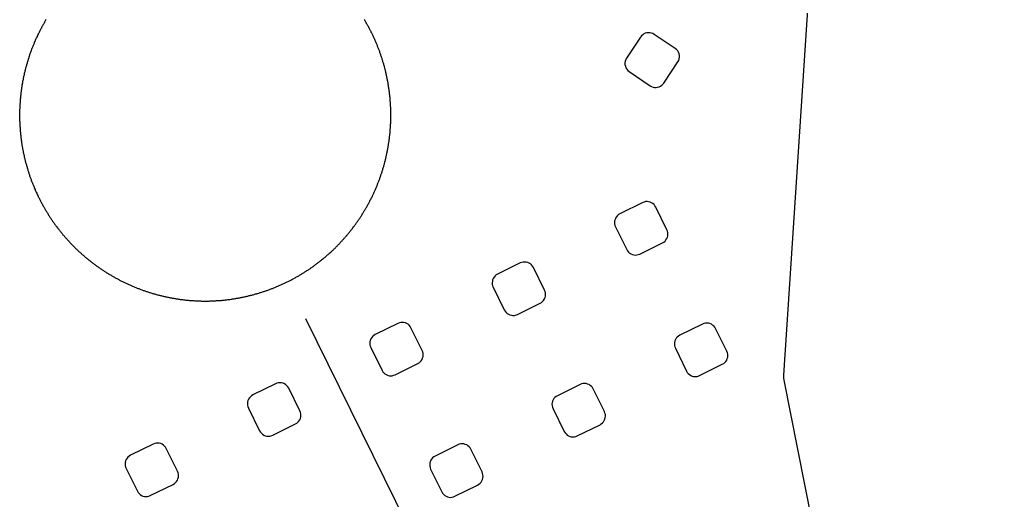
# Model space of a CAD drawing. Header units: millimetres. Extents: x -634 to 510, y -334 to 258.
# Drawn here: x 312.8 to 413.2, y -39.5 to 9.8 of the extents above; entities that cross this region are included whole.
import ezdxf

# ---------------------------------------------------------------- set-up
doc = ezdxf.new("R2010")
doc.units = ezdxf.units.MM
doc.layers.add('LED_STRIP', color=30, linetype='Continuous')
doc.layers.add('OUTLINE', color=7, linetype='Continuous')

msp = doc.modelspace()

# ---------------------------------------------------------------- linework, layer by layer
at = {"layer": 'LED_STRIP'}
msp.add_lwpolyline([(342.12, -20.85), (463.26, -266.5)], dxfattribs=at)
at = {"layer": 'OUTLINE'}
for points in [[(509.77, 241.83), (417.9, 88.88), (417.8, 88.69), (417.72, 88.49), (394.25, 19.19), (394.18, 18.94), (394.15, 18.68), (391.18, -26.66), (391.18, -26.92), (391.21, -27.18), (405.44, -98.94)], [(315.51, 9.81), (315.46, 9.74), (315.42, 9.67), (315.38, 9.6), (315.34, 9.53), (315.3, 9.45), (315.26, 9.38), (315.21, 9.31), (315.17, 9.24), (315.13, 9.16), (315.09, 9.09), (315.05, 9.02), (315.02, 8.94), (314.98, 8.87), (314.94, 8.8), (314.9, 8.72), (314.86, 8.65), (314.82, 8.57), (314.79, 8.5), (314.75, 8.43), (314.71, 8.35), (314.68, 8.28), (314.64, 8.2), (314.61, 8.13), (314.57, 8.05), (314.54, 7.98), (314.5, 7.9), (314.47, 7.82), (314.43, 7.75), (314.4, 7.67), (314.37, 7.6), (314.33, 7.52), (314.3, 7.44), (314.27, 7.37), (314.24, 7.29), (314.2, 7.21), (314.17, 7.14), (314.14, 7.06), (314.11, 6.98), (314.08, 6.9), (314.05, 6.83), (314.02, 6.75), (313.99, 6.67), (313.96, 6.59), (313.93, 6.52), (313.91, 6.44), (313.88, 6.36), (313.85, 6.28), (313.82, 6.2), (313.8, 6.12), (313.77, 6.04), (313.74, 5.97), (313.72, 5.89), (313.69, 5.81), (313.67, 5.73), (313.64, 5.65), (313.62, 5.57), (313.59, 5.49), (313.57, 5.41), (313.55, 5.33), (313.52, 5.25), (313.5, 5.17), (313.48, 5.09), (313.46, 5.01), (313.43, 4.93), (313.41, 4.85), (313.39, 4.77), (313.37, 4.69), (313.35, 4.61), (313.33, 4.53), (313.31, 4.45), (313.29, 4.37), (313.27, 4.29), (313.26, 4.2), (313.24, 4.12), (313.22, 4.04), (313.2, 3.96), (313.19, 3.88), (313.17, 3.8), (313.15, 3.72), (313.14, 3.63), (313.12, 3.55), (313.1, 3.47), (313.09, 3.39), (313.08, 3.31), (313.06, 3.23), (313.05, 3.14), (313.03, 3.06), (313.02, 2.98), (313.01, 2.9), (313, 2.82), (312.98, 2.73), (312.97, 2.65), (312.96, 2.57), (312.95, 2.49), (312.94, 2.4), (312.93, 2.32), (312.92, 2.24), (312.91, 2.16), (312.9, 2.07), (312.89, 1.99), (312.88, 1.91), (312.87, 1.83), (312.87, 1.74), (312.86, 1.66), (312.85, 1.58), (312.84, 1.49), (312.84, 1.41), (312.83, 1.33), (312.83, 1.25), (312.82, 1.16), (312.82, 1.08), (312.81, 1), (312.81, 0.91), (312.8, 0.83), (312.8, 0.75), (312.8, 0.66), (312.79, 0.58), (312.79, 0.5), (312.79, 0.42), (312.79, 0.33), (312.79, 0.25), (312.79, 0.17), (312.79, 0.08), (312.79, 0), (312.79, -0.08), (312.79, -0.17), (312.79, -0.25), (312.79, -0.33), (312.79, -0.42), (312.79, -0.5), (312.79, -0.58), (312.8, -0.66), (312.8, -0.75), (312.8, -0.83), (312.81, -0.91), (312.81, -1), (312.82, -1.08), (312.82, -1.16), (312.83, -1.25), (312.83, -1.33), (312.84, -1.41), (312.84, -1.49), (312.85, -1.58), (312.86, -1.66), (312.87, -1.74), (312.87, -1.83), (312.88, -1.91), (312.89, -1.99), (312.9, -2.07), (312.91, -2.16), (312.92, -2.24), (312.93, -2.32), (312.94, -2.4), (312.95, -2.49), (312.96, -2.57), (312.97, -2.65), (312.98, -2.73), (313, -2.82), (313.01, -2.9), (313.02, -2.98), (313.03, -3.06), (313.05, -3.14), (313.06, -3.23), (313.08, -3.31), (313.09, -3.39), (313.1, -3.47), (313.12, -3.55), (313.14, -3.63), (313.15, -3.72), (313.17, -3.8), (313.19, -3.88), (313.2, -3.96), (313.22, -4.04), (313.24, -4.12), (313.26, -4.2), (313.27, -4.29), (313.29, -4.37), (313.31, -4.45), (313.33, -4.53), (313.35, -4.61), (313.37, -4.69), (313.39, -4.77), (313.41, -4.85), (313.43, -4.93), (313.46, -5.01), (313.48, -5.09), (313.5, -5.17), (313.52, -5.25), (313.55, -5.33), (313.57, -5.41), (313.59, -5.49), (313.62, -5.57), (313.64, -5.65), (313.67, -5.73), (313.69, -5.81), (313.72, -5.89), (313.74, -5.97), (313.77, -6.04), (313.8, -6.12), (313.82, -6.2), (313.85, -6.28), (313.88, -6.36), (313.91, -6.44), (313.93, -6.52), (313.96, -6.59), (313.99, -6.67), (314.02, -6.75), (314.05, -6.83), (314.08, -6.9), (314.11, -6.98), (314.14, -7.06), (314.17, -7.14), (314.2, -7.21), (314.24, -7.29), (314.27, -7.37), (314.3, -7.44), (314.33, -7.52), (314.37, -7.6), (314.4, -7.67), (314.43, -7.75), (314.47, -7.82), (314.5, -7.9), (314.54, -7.98), (314.57, -8.05), (314.61, -8.13), (314.64, -8.2), (314.68, -8.28), (314.71, -8.35), (314.75, -8.43), (314.79, -8.5), (314.82, -8.57), (314.86, -8.65), (314.9, -8.72), (314.94, -8.8), (314.98, -8.87), (315.02, -8.94), (315.05, -9.02), (315.09, -9.09), (315.13, -9.16), (315.17, -9.24), (315.21, -9.31), (315.26, -9.38), (315.3, -9.45), (315.34, -9.52), (315.38, -9.6), (315.42, -9.67), (315.46, -9.74), (315.51, -9.81), (315.55, -9.88), (315.59, -9.95), (315.64, -10.02), (315.68, -10.09), (315.72, -10.17), (315.77, -10.24), (315.81, -10.31), (315.86, -10.38), (315.9, -10.44), (315.95, -10.51), (316, -10.58), (316.04, -10.65), (316.09, -10.72), (316.14, -10.79), (316.18, -10.86), (316.23, -10.93), (316.28, -10.99), (316.33, -11.06), (316.38, -11.13), (316.42, -11.2), (316.47, -11.26), (316.52, -11.33), (316.57, -11.4), (316.62, -11.46), (316.67, -11.53), (316.72, -11.6), (316.77, -11.66), (316.82, -11.73), (316.88, -11.79), (316.93, -11.86), (316.98, -11.92), (317.03, -11.99), (317.08, -12.05), (317.14, -12.12), (317.19, -12.18), (317.24, -12.25), (317.3, -12.31), (317.35, -12.37), (317.4, -12.44), (317.46, -12.5), (317.51, -12.56), (317.57, -12.62), (317.62, -12.69), (317.68, -12.75), (317.73, -12.81), (317.79, -12.87), (317.85, -12.93), (317.9, -12.99), (317.96, -13.05), (318.02, -13.11), (318.07, -13.17), (318.13, -13.23), (318.19, -13.29), (318.25, -13.35), (318.31, -13.41), (318.37, -13.47), (318.42, -13.53), (318.48, -13.59), (318.54, -13.65), (318.6, -13.7), (318.66, -13.76), (318.72, -13.82), (318.78, -13.88), (318.84, -13.93), (318.9, -13.99), (318.97, -14.05), (319.03, -14.1), (319.09, -14.16), (319.15, -14.21), (319.21, -14.27), (319.28, -14.32), (319.34, -14.38), (319.4, -14.43), (319.46, -14.49), (319.53, -14.54), (319.59, -14.59), (319.65, -14.65), (319.72, -14.7), (319.78, -14.75), (319.85, -14.8), (319.91, -14.86), (319.98, -14.91), (320.04, -14.96), (320.11, -15.01), (320.17, -15.06), (320.24, -15.11), (320.31, -15.16), (320.37, -15.21), (320.44, -15.26), (320.5, -15.31), (320.57, -15.36), (320.64, -15.41), (320.71, -15.46), (320.77, -15.51), (320.84, -15.56), (320.91, -15.6), (320.98, -15.65), (321.05, -15.7), (321.11, -15.75), (321.18, -15.79), (321.25, -15.84), (321.32, -15.89), (321.39, -15.93), (321.46, -15.98), (321.53, -16.02), (321.6, -16.07), (321.67, -16.11), (321.74, -16.16), (321.81, -16.2), (321.88, -16.24), (321.95, -16.29), (322.02, -16.33), (322.1, -16.37), (322.17, -16.41), (322.24, -16.46), (322.31, -16.5), (322.38, -16.54), (322.46, -16.58), (322.53, -16.62), (322.6, -16.66), (322.67, -16.7), (322.75, -16.74), (322.82, -16.78), (322.89, -16.82), (322.97, -16.86), (323.04, -16.9), (323.11, -16.94), (323.19, -16.97), (323.26, -17.01), (323.34, -17.05), (323.41, -17.09), (323.48, -17.12), (323.56, -17.16), (323.63, -17.19), (323.71, -17.23), (323.78, -17.27), (323.86, -17.3), (323.94, -17.33), (324.01, -17.37), (324.09, -17.4), (324.16, -17.44), (324.24, -17.47), (324.32, -17.5), (324.39, -17.54), (324.47, -17.57), (324.55, -17.6), (324.62, -17.63), (324.7, -17.66), (324.78, -17.69), (324.85, -17.72), (324.93, -17.75), (325.01, -17.78), (325.09, -17.81), (325.16, -17.84), (325.24, -17.87), (325.32, -17.9), (325.4, -17.93), (325.48, -17.96), (325.56, -17.98), (325.63, -18.01), (325.71, -18.04), (325.79, -18.07), (325.87, -18.09), (325.95, -18.12), (326.03, -18.14), (326.11, -18.17), (326.19, -18.19), (326.27, -18.22), (326.35, -18.24), (326.43, -18.27), (326.51, -18.29), (326.58, -18.31), (326.66, -18.33), (326.74, -18.36), (326.83, -18.38), (326.91, -18.4), (326.99, -18.42), (327.07, -18.44), (327.15, -18.46), (327.23, -18.48), (327.31, -18.5), (327.39, -18.52), (327.47, -18.54), (327.55, -18.56), (327.63, -18.58), (327.71, -18.6), (327.79, -18.62), (327.88, -18.63), (327.96, -18.65), (328.04, -18.67), (328.12, -18.68), (328.2, -18.7), (328.28, -18.72), (328.36, -18.73), (328.45, -18.75), (328.53, -18.76), (328.61, -18.77), (328.69, -18.79), (328.77, -18.8), (328.86, -18.82), (328.94, -18.83), (329.02, -18.84), (329.1, -18.85), (329.18, -18.86), (329.27, -18.88), (329.35, -18.89), (329.43, -18.9), (329.51, -18.91), (329.6, -18.92), (329.68, -18.93), (329.76, -18.94), (329.84, -18.95), (329.93, -18.95), (330.01, -18.96), (330.09, -18.97), (330.18, -18.98), (330.26, -18.98), (330.34, -18.99), (330.42, -19), (330.51, -19), (330.59, -19.01), (330.67, -19.01), (330.76, -19.02), (330.84, -19.02), (330.92, -19.03), (331, -19.03), (331.09, -19.04), (331.17, -19.04), (331.25, -19.04), (331.34, -19.04), (331.42, -19.05), (331.5, -19.05), (331.59, -19.05), (331.67, -19.05), (331.75, -19.05), (331.84, -19.05), (331.92, -19.05), (332, -19.05), (332.09, -19.05), (332.17, -19.05), (332.25, -19.05), (332.33, -19.04), (332.42, -19.04), (332.5, -19.04), (332.58, -19.04), (332.67, -19.03), (332.75, -19.03), (332.83, -19.02), (332.92, -19.02), (333, -19.01), (333.08, -19.01), (333.16, -19), (333.25, -19), (333.33, -18.99), (333.41, -18.98), (333.5, -18.98), (333.58, -18.97), (333.66, -18.96), (333.74, -18.95), (333.83, -18.95), (333.91, -18.94), (333.99, -18.93), (334.07, -18.92), (334.16, -18.91), (334.24, -18.9), (334.32, -18.89), (334.4, -18.88), (334.49, -18.86), (334.57, -18.85), (334.65, -18.84), (334.73, -18.83), (334.82, -18.82), (334.9, -18.8), (334.98, -18.79), (335.06, -18.77), (335.14, -18.76), (335.23, -18.75), (335.31, -18.73), (335.39, -18.72), (335.47, -18.7), (335.55, -18.68), (335.63, -18.67), (335.72, -18.65), (335.8, -18.63), (335.88, -18.62), (335.96, -18.6), (336.04, -18.58), (336.12, -18.56), (336.2, -18.54), (336.28, -18.52), (336.36, -18.5), (336.44, -18.48), (336.53, -18.46), (336.61, -18.44), (336.69, -18.42), (336.77, -18.4), (336.85, -18.38), (336.93, -18.36), (337.01, -18.33), (337.09, -18.31), (337.17, -18.29), (337.25, -18.27), (337.33, -18.24), (337.41, -18.22), (337.48, -18.19), (337.56, -18.17), (337.64, -18.14), (337.72, -18.12), (337.8, -18.09), (337.88, -18.07), (337.96, -18.04), (338.04, -18.01), (338.12, -17.98), (338.19, -17.96), (338.27, -17.93), (338.35, -17.9), (338.43, -17.87), (338.51, -17.84), (338.59, -17.81), (338.66, -17.78), (338.74, -17.75), (338.82, -17.72), (338.89, -17.69), (338.97, -17.66), (339.05, -17.63), (339.13, -17.6), (339.2, -17.57), (339.28, -17.54), (339.36, -17.5), (339.43, -17.47), (339.51, -17.44), (339.58, -17.4), (339.66, -17.37), (339.74, -17.33), (339.81, -17.3), (339.89, -17.27), (339.96, -17.23), (340.04, -17.19), (340.11, -17.16), (340.19, -17.12), (340.26, -17.09), (340.34, -17.05), (340.41, -17.01), (340.48, -16.97), (340.56, -16.94), (340.63, -16.9), (340.71, -16.86), (340.78, -16.82), (340.85, -16.78), (340.93, -16.74), (341, -16.7), (341.07, -16.66), (341.14, -16.62), (341.22, -16.58), (341.29, -16.54), (341.36, -16.5), (341.43, -16.46), (341.5, -16.41), (341.58, -16.37), (341.65, -16.33), (341.72, -16.29), (341.79, -16.24), (341.86, -16.2), (341.93, -16.16), (342, -16.11), (342.07, -16.07), (342.14, -16.02), (342.21, -15.98), (342.28, -15.93), (342.35, -15.89), (342.42, -15.84), (342.49, -15.79), (342.56, -15.75), (342.63, -15.7), (342.69, -15.65), (342.76, -15.6), (342.83, -15.56), (342.9, -15.51), (342.97, -15.46), (343.03, -15.41), (343.1, -15.36), (343.17, -15.31), (343.23, -15.26), (343.3, -15.21), (343.37, -15.16), (343.43, -15.11), (343.5, -15.06), (343.56, -15.01), (343.63, -14.96), (343.69, -14.91), (343.76, -14.86), (343.82, -14.8), (343.89, -14.75), (343.95, -14.7), (344.02, -14.65), (344.08, -14.59), (344.14, -14.54), (344.21, -14.49), (344.27, -14.43), (344.33, -14.38), (344.4, -14.32), (344.46, -14.27), (344.52, -14.21), (344.58, -14.16), (344.64, -14.1), (344.71, -14.05), (344.77, -13.99), (344.83, -13.93), (344.89, -13.88), (344.95, -13.82), (345.01, -13.76), (345.07, -13.7), (345.13, -13.65), (345.19, -13.59), (345.25, -13.53), (345.31, -13.47), (345.36, -13.41), (345.42, -13.35), (345.48, -13.29), (345.54, -13.23), (345.6, -13.17), (345.65, -13.11), (345.71, -13.05), (345.77, -12.99), (345.82, -12.93), (345.88, -12.87), (345.94, -12.81), (345.99, -12.75), (346.05, -12.69), (346.1, -12.62), (346.16, -12.56), (346.21, -12.5), (346.27, -12.44), (346.32, -12.37), (346.38, -12.31), (346.43, -12.25), (346.48, -12.18), (346.54, -12.12), (346.59, -12.05), (346.64, -11.99), (346.69, -11.92), (346.74, -11.86), (346.8, -11.79), (346.85, -11.73), (346.9, -11.66), (346.95, -11.6), (347, -11.53), (347.05, -11.46), (347.1, -11.4), (347.15, -11.33), (347.2, -11.26), (347.25, -11.2), (347.3, -11.13), (347.34, -11.06), (347.39, -10.99), (347.44, -10.93), (347.49, -10.86), (347.54, -10.79), (347.58, -10.72), (347.63, -10.65), (347.68, -10.58), (347.72, -10.51), (347.77, -10.44), (347.81, -10.38), (347.86, -10.31), (347.9, -10.24), (347.95, -10.17), (347.99, -10.09), (348.04, -10.02), (348.08, -9.95), (348.12, -9.88), (348.16, -9.81), (348.21, -9.74), (348.25, -9.67), (348.29, -9.6), (348.33, -9.52), (348.38, -9.45), (348.42, -9.38), (348.46, -9.31), (348.5, -9.24), (348.54, -9.16), (348.58, -9.09), (348.62, -9.02), (348.66, -8.94), (348.69, -8.87), (348.73, -8.8), (348.77, -8.72), (348.81, -8.65), (348.85, -8.57), (348.88, -8.5), (348.92, -8.43), (348.96, -8.35), (348.99, -8.28), (349.03, -8.2), (349.07, -8.13), (349.1, -8.05), (349.14, -7.98), (349.17, -7.9), (349.2, -7.82), (349.24, -7.75), (349.27, -7.67), (349.31, -7.6), (349.34, -7.52), (349.37, -7.44), (349.4, -7.37), (349.44, -7.29), (349.47, -7.21), (349.5, -7.14), (349.53, -7.06), (349.56, -6.98), (349.59, -6.9), (349.62, -6.83), (349.65, -6.75), (349.68, -6.67), (349.71, -6.59), (349.74, -6.52), (349.77, -6.44), (349.79, -6.36), (349.82, -6.28), (349.85, -6.2), (349.87, -6.12), (349.9, -6.04), (349.93, -5.97), (349.95, -5.89), (349.98, -5.81), (350, -5.73), (350.03, -5.65), (350.05, -5.57), (350.08, -5.49), (350.1, -5.41), (350.12, -5.33), (350.15, -5.25), (350.17, -5.17), (350.19, -5.09), (350.22, -5.01), (350.24, -4.93), (350.26, -4.85), (350.28, -4.77), (350.3, -4.69), (350.32, -4.61), (350.34, -4.53), (350.36, -4.45), (350.38, -4.37), (350.4, -4.29), (350.42, -4.2), (350.43, -4.12), (350.45, -4.04), (350.47, -3.96), (350.49, -3.88), (350.5, -3.8), (350.52, -3.72), (350.54, -3.63), (350.55, -3.55), (350.57, -3.47), (350.58, -3.39), (350.6, -3.31), (350.61, -3.23), (350.62, -3.14), (350.64, -3.06), (350.65, -2.98), (350.66, -2.9), (350.68, -2.82), (350.69, -2.73), (350.7, -2.65), (350.71, -2.57), (350.72, -2.49), (350.73, -2.4), (350.74, -2.32), (350.75, -2.24), (350.76, -2.16), (350.77, -2.07), (350.78, -1.99), (350.79, -1.91), (350.8, -1.83), (350.81, -1.74), (350.81, -1.66), (350.82, -1.58), (350.83, -1.49), (350.83, -1.41), (350.84, -1.33), (350.85, -1.25), (350.85, -1.16), (350.86, -1.08), (350.86, -1), (350.86, -0.91), (350.87, -0.83), (350.87, -0.75), (350.87, -0.66), (350.88, -0.58), (350.88, -0.5), (350.88, -0.42), (350.88, -0.33), (350.88, -0.25), (350.89, -0.17), (350.89, -0.08), (350.89, 0), (350.89, 0.08), (350.89, 0.17), (350.89, 0.17), (350.88, 0.25), (350.88, 0.33), (350.88, 0.42), (350.88, 0.5), (350.88, 0.58), (350.87, 0.66), (350.87, 0.75), (350.87, 0.83), (350.86, 0.91), (350.86, 1), (350.86, 1.08), (350.85, 1.16), (350.85, 1.25), (350.84, 1.33), (350.83, 1.41), (350.83, 1.49), (350.82, 1.58), (350.81, 1.66), (350.81, 1.74), (350.8, 1.83), (350.79, 1.91), (350.78, 1.99), (350.77, 2.07), (350.76, 2.16), (350.75, 2.24), (350.74, 2.32), (350.73, 2.4), (350.72, 2.49), (350.71, 2.57), (350.7, 2.65), (350.69, 2.73), (350.68, 2.82), (350.66, 2.9), (350.65, 2.98), (350.64, 3.06), (350.62, 3.14), (350.61, 3.23), (350.6, 3.31), (350.58, 3.39), (350.57, 3.47), (350.55, 3.55), (350.54, 3.63), (350.52, 3.72), (350.5, 3.8), (350.49, 3.88), (350.47, 3.96), (350.45, 4.04), (350.43, 4.12), (350.42, 4.2), (350.4, 4.29), (350.38, 4.37), (350.36, 4.45), (350.34, 4.53), (350.32, 4.61), (350.3, 4.69), (350.28, 4.77), (350.26, 4.85), (350.24, 4.93), (350.22, 5.01), (350.19, 5.09), (350.17, 5.17), (350.15, 5.25), (350.12, 5.33), (350.1, 5.41), (350.08, 5.49), (350.05, 5.57), (350.03, 5.65), (350, 5.73), (349.98, 5.81), (349.95, 5.89), (349.93, 5.97), (349.9, 6.04), (349.87, 6.12), (349.85, 6.2), (349.82, 6.28), (349.79, 6.36), (349.77, 6.44), (349.74, 6.52), (349.71, 6.59), (349.68, 6.67), (349.65, 6.75), (349.62, 6.83), (349.59, 6.9), (349.56, 6.98), (349.53, 7.06), (349.5, 7.14), (349.47, 7.21), (349.44, 7.29), (349.4, 7.37), (349.37, 7.44), (349.34, 7.52), (349.31, 7.6), (349.27, 7.67), (349.24, 7.75), (349.2, 7.82), (349.17, 7.9), (349.14, 7.98), (349.1, 8.05), (349.07, 8.13), (349.03, 8.2), (348.99, 8.28), (348.96, 8.35), (348.92, 8.43), (348.88, 8.5), (348.85, 8.57), (348.81, 8.65), (348.77, 8.72), (348.73, 8.8), (348.69, 8.87), (348.66, 8.94), (348.62, 9.02), (348.58, 9.09), (348.54, 9.16), (348.5, 9.24), (348.46, 9.31), (348.42, 9.38), (348.38, 9.45), (348.33, 9.53), (348.29, 9.6), (348.25, 9.67), (348.21, 9.74), (348.16, 9.81)]]:
    msp.add_lwpolyline(points, dxfattribs=at)
for points in [[(374.91, 5.19), (374.95, 5.02), (375.01, 4.85), (375.1, 4.71), (375.21, 4.57), (375.35, 4.47), (377.51, 3.02), (377.65, 2.94), (377.8, 2.89), (377.95, 2.86), (378.11, 2.85), (378.26, 2.87), (378.41, 2.91), (378.56, 2.98), (378.69, 3.07), (378.8, 3.17), (378.9, 3.3), (380.34, 5.46), (380.43, 5.61), (380.48, 5.78), (380.51, 5.95), (380.51, 6.12), (380.47, 6.29), (380.41, 6.46), (380.32, 6.61), (380.2, 6.74), (380.07, 6.85), (377.91, 8.29), (377.77, 8.37), (377.62, 8.42), (377.47, 8.45), (377.31, 8.46), (377.15, 8.44), (377, 8.4), (376.86, 8.33), (376.73, 8.24), (376.62, 8.14), (376.52, 8.01), (375.07, 5.85), (374.99, 5.7), (374.93, 5.53), (374.91, 5.36), (374.91, 5.19)], [(377.49, -8.91), (377.34, -8.87), (377.18, -8.85), (377.03, -8.86), (376.87, -8.9), (376.73, -8.96), (374.39, -10.11), (374.26, -10.19), (374.14, -10.29), (374.04, -10.41), (373.95, -10.54), (373.89, -10.68), (373.85, -10.83), (373.84, -10.99), (373.85, -11.15), (373.88, -11.3), (373.94, -11.45), (375.09, -13.78), (375.17, -13.91), (375.27, -14.03), (375.39, -14.14), (375.52, -14.22), (375.67, -14.28), (375.82, -14.32), (375.97, -14.34), (376.13, -14.33), (376.28, -14.29), (376.43, -14.23), (378.76, -13.08), (378.9, -13), (379.02, -12.9), (379.12, -12.78), (379.2, -12.65), (379.27, -12.51), (379.3, -12.35), (379.32, -12.2), (379.31, -12.04), (379.27, -11.89), (379.22, -11.74), (378.07, -9.41), (377.99, -9.28), (377.89, -9.16), (377.77, -9.05), (377.63, -8.97), (377.49, -8.91)], [(365.08, -15.16), (364.93, -15.1), (364.78, -15.06), (364.63, -15.05), (364.47, -15.06), (364.32, -15.09), (364.17, -15.15), (361.84, -16.3), (361.7, -16.38), (361.58, -16.48), (361.48, -16.6), (361.4, -16.73), (361.33, -16.87), (361.3, -17.03), (361.28, -17.18), (361.29, -17.34), (361.33, -17.49), (361.38, -17.64), (362.53, -19.97), (362.61, -20.1), (362.71, -20.23), (362.83, -20.33), (362.97, -20.41), (363.11, -20.47), (363.26, -20.51), (363.42, -20.53), (363.57, -20.52), (363.73, -20.48), (363.87, -20.42), (366.21, -19.27), (366.34, -19.19), (366.46, -19.09), (366.56, -18.98), (366.65, -18.84), (366.71, -18.7), (366.75, -18.55), (366.76, -18.39), (366.75, -18.23), (366.72, -18.08), (366.66, -17.94), (365.51, -15.6), (365.43, -15.47), (365.33, -15.35), (365.21, -15.24), (365.08, -15.16)], [(352.52, -21.35), (352.38, -21.29), (352.23, -21.25), (352.07, -21.24), (351.91, -21.25), (351.76, -21.28), (351.61, -21.34), (349.28, -22.49), (349.15, -22.57), (349.03, -22.67), (348.92, -22.79), (348.84, -22.92), (348.78, -23.07), (348.74, -23.22), (348.72, -23.37), (348.74, -23.53), (348.77, -23.68), (348.83, -23.83), (349.98, -26.16), (350.06, -26.3), (350.16, -26.42), (350.28, -26.52), (350.41, -26.6), (350.55, -26.67), (350.71, -26.71), (350.86, -26.72), (351.02, -26.71), (351.17, -26.67), (351.32, -26.62), (353.65, -25.47), (353.78, -25.39), (353.9, -25.29), (354.01, -25.17), (354.09, -25.04), (354.15, -24.89), (354.19, -24.74), (354.21, -24.58), (354.2, -24.43), (354.16, -24.27), (354.1, -24.13), (352.95, -21.8), (352.87, -21.66), (352.77, -21.54), (352.65, -21.44), (352.52, -21.35)], [(383.63, -21.36), (383.48, -21.32), (383.33, -21.31), (383.17, -21.32), (383.02, -21.36), (382.87, -21.41), (380.54, -22.56), (380.4, -22.64), (380.28, -22.74), (380.18, -22.86), (380.1, -22.99), (380.03, -23.14), (379.99, -23.29), (379.98, -23.45), (379.99, -23.6), (380.03, -23.76), (380.08, -23.9), (381.23, -26.23), (381.31, -26.37), (381.41, -26.49), (381.53, -26.59), (381.66, -26.68), (381.81, -26.74), (381.96, -26.78), (382.12, -26.79), (382.27, -26.78), (382.43, -26.75), (382.57, -26.69), (384.9, -25.54), (385.04, -25.46), (385.16, -25.36), (385.26, -25.24), (385.35, -25.11), (385.41, -24.96), (385.45, -24.81), (385.46, -24.66), (385.45, -24.5), (385.42, -24.35), (385.36, -24.2), (384.21, -21.87), (384.13, -21.73), (384.03, -21.61), (383.91, -21.51), (383.78, -21.43), (383.63, -21.36)], [(339.82, -27.48), (339.67, -27.44), (339.51, -27.43), (339.36, -27.44), (339.2, -27.47), (339.06, -27.53), (336.73, -28.68), (336.59, -28.76), (336.47, -28.86), (336.37, -28.98), (336.28, -29.11), (336.22, -29.26), (336.18, -29.41), (336.17, -29.57), (336.18, -29.72), (336.21, -29.88), (336.27, -30.02), (337.42, -32.35), (337.5, -32.49), (337.6, -32.61), (337.72, -32.71), (337.85, -32.8), (338, -32.86), (338.15, -32.9), (338.31, -32.91), (338.46, -32.9), (338.62, -32.87), (338.76, -32.81), (341.09, -31.66), (341.23, -31.58), (341.35, -31.48), (341.45, -31.36), (341.54, -31.23), (341.6, -31.08), (341.64, -30.93), (341.65, -30.77), (341.64, -30.62), (341.61, -30.47), (341.55, -30.32), (340.4, -27.99), (340.32, -27.85), (340.22, -27.73), (340.1, -27.63), (339.97, -27.54), (339.82, -27.48)], [(371.08, -27.56), (370.93, -27.52), (370.77, -27.5), (370.61, -27.51), (370.46, -27.55), (370.31, -27.61), (367.98, -28.76), (367.85, -28.84), (367.73, -28.94), (367.62, -29.05), (367.54, -29.19), (367.48, -29.33), (367.44, -29.48), (367.42, -29.64), (367.43, -29.8), (367.47, -29.95), (367.53, -30.09), (368.68, -32.43), (368.76, -32.56), (368.86, -32.68), (368.98, -32.79), (369.11, -32.87), (369.25, -32.93), (369.4, -32.97), (369.56, -32.98), (369.72, -32.97), (369.87, -32.94), (370.02, -32.88), (372.35, -31.73), (372.48, -31.65), (372.6, -31.55), (372.71, -31.43), (372.79, -31.3), (372.85, -31.16), (372.89, -31), (372.91, -30.85), (372.9, -30.69), (372.86, -30.54), (372.8, -30.39), (371.65, -28.06), (371.57, -27.93), (371.47, -27.8), (371.35, -27.7), (371.22, -27.62), (371.08, -27.56)], [(327.27, -33.67), (327.11, -33.64), (326.96, -33.62), (326.8, -33.63), (326.65, -33.67), (326.5, -33.72), (324.17, -34.87), (324.04, -34.96), (323.91, -35.06), (323.81, -35.17), (323.73, -35.31), (323.67, -35.45), (323.63, -35.6), (323.61, -35.76), (323.62, -35.92), (323.66, -36.07), (323.72, -36.21), (324.87, -38.55), (324.95, -38.68), (325.05, -38.8), (325.16, -38.9), (325.3, -38.99), (325.44, -39.05), (325.59, -39.09), (325.75, -39.1), (325.91, -39.09), (326.06, -39.06), (326.2, -39), (328.54, -37.85), (328.67, -37.77), (328.79, -37.67), (328.9, -37.55), (328.98, -37.42), (329.04, -37.28), (329.08, -37.12), (329.09, -36.97), (329.08, -36.81), (329.05, -36.66), (328.99, -36.51), (327.84, -34.18), (327.76, -34.04), (327.66, -33.92), (327.54, -33.82), (327.41, -33.74), (327.27, -33.67)], [(358.67, -33.81), (358.52, -33.75), (358.37, -33.71), (358.21, -33.69), (358.06, -33.7), (357.9, -33.74), (357.76, -33.8), (355.43, -34.95), (355.29, -35.03), (355.17, -35.13), (355.07, -35.25), (354.98, -35.38), (354.92, -35.52), (354.88, -35.67), (354.87, -35.83), (354.88, -35.99), (354.91, -36.14), (354.97, -36.29), (356.12, -38.62), (356.2, -38.75), (356.3, -38.87), (356.42, -38.98), (356.55, -39.06), (356.7, -39.12), (356.85, -39.16), (357, -39.18), (357.16, -39.17), (357.31, -39.13), (357.46, -39.07), (359.79, -37.92), (359.93, -37.84), (360.05, -37.74), (360.15, -37.62), (360.23, -37.49), (360.3, -37.35), (360.34, -37.2), (360.35, -37.04), (360.34, -36.88), (360.3, -36.73), (360.25, -36.58), (359.1, -34.25), (359.02, -34.12), (358.92, -34), (358.8, -33.89), (358.67, -33.81)]]:
    msp.add_lwpolyline(points, close=True, dxfattribs=at)

doc.saveas('drawing.dxf')
